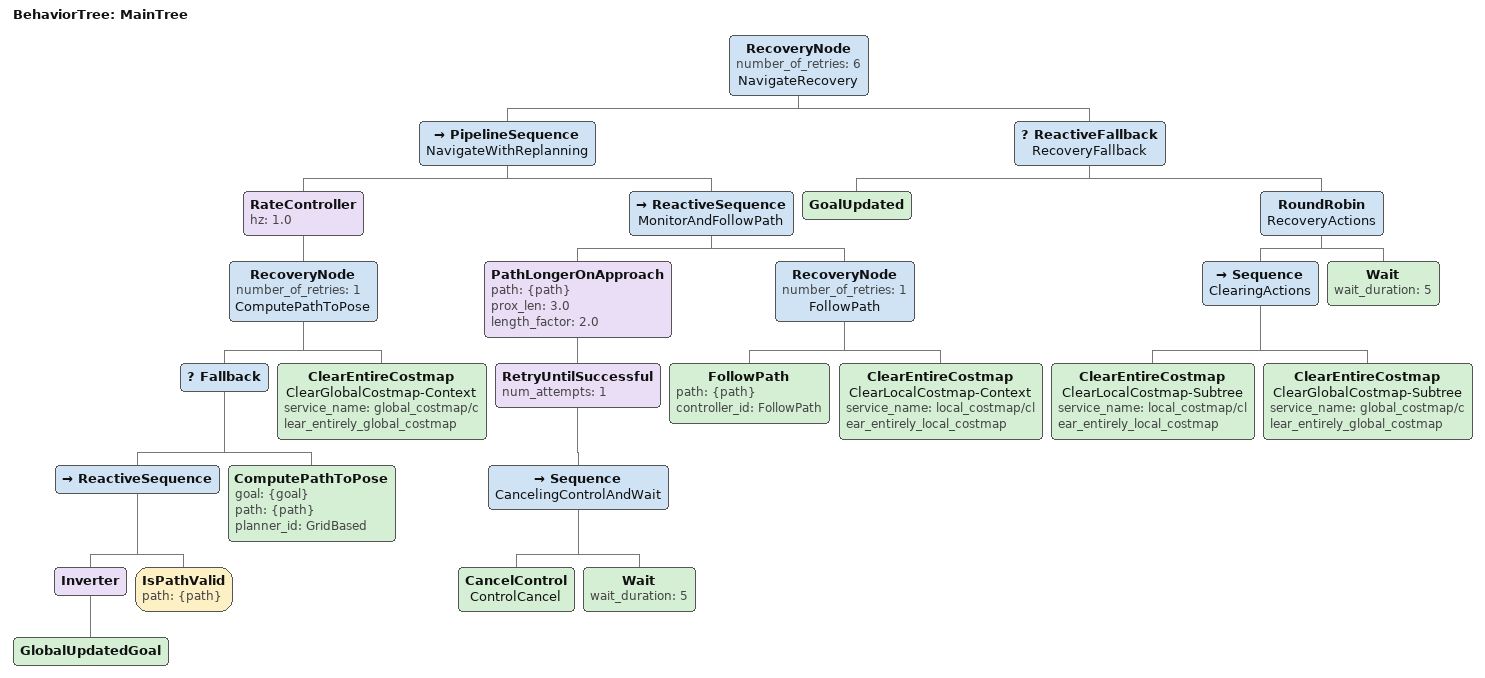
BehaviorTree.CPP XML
<root BTCPP_format="4" main_tree_to_execute="MainTree">
  <BehaviorTree ID="MainTree">
    <RecoveryNode number_of_retries="6" name="NavigateRecovery">
      <PipelineSequence name="NavigateWithReplanning">
        <RateController hz="1.0">
          <RecoveryNode number_of_retries="1" name="ComputePathToPose">
            <Fallback>
              <ReactiveSequence>
                <Inverter>
                  <GlobalUpdatedGoal/>
                </Inverter>
                <IsPathValid path="{path}"/>
              </ReactiveSequence>
              <ComputePathToPose goal="{goal}" path="{path}" planner_id="GridBased"/>
            </Fallback>
            <ClearEntireCostmap name="ClearGlobalCostmap-Context" service_name="global_costmap/clear_entirely_global_costmap"/>
          </RecoveryNode>
        </RateController>
        <ReactiveSequence name="MonitorAndFollowPath">
          <PathLongerOnApproach path="{path}" prox_len="3.0" length_factor="2.0">
            <RetryUntilSuccessful num_attempts="1">
              <Sequence name="CancelingControlAndWait">
                <CancelControl name="ControlCancel"/>
                <Wait wait_duration="5"/>
              </Sequence>
            </RetryUntilSuccessful>
          </PathLongerOnApproach>
          <RecoveryNode number_of_retries="1" name="FollowPath">
            <FollowPath path="{path}" controller_id="FollowPath"/>
            <ClearEntireCostmap name="ClearLocalCostmap-Context" service_name="local_costmap/clear_entirely_local_costmap"/>
          </RecoveryNode>
        </ReactiveSequence>
      </PipelineSequence>
      <ReactiveFallback name="RecoveryFallback">
        <GoalUpdated/>
        <RoundRobin name="RecoveryActions">
          <Sequence name="ClearingActions">
            <ClearEntireCostmap name="ClearLocalCostmap-Subtree" service_name="local_costmap/clear_entirely_local_costmap"/>
            <ClearEntireCostmap name="ClearGlobalCostmap-Subtree" service_name="global_costmap/clear_entirely_global_costmap"/>
          </Sequence>
          <Wait wait_duration="5"/>
        </RoundRobin>
      </ReactiveFallback>
    </RecoveryNode>
  </BehaviorTree>
</root>
